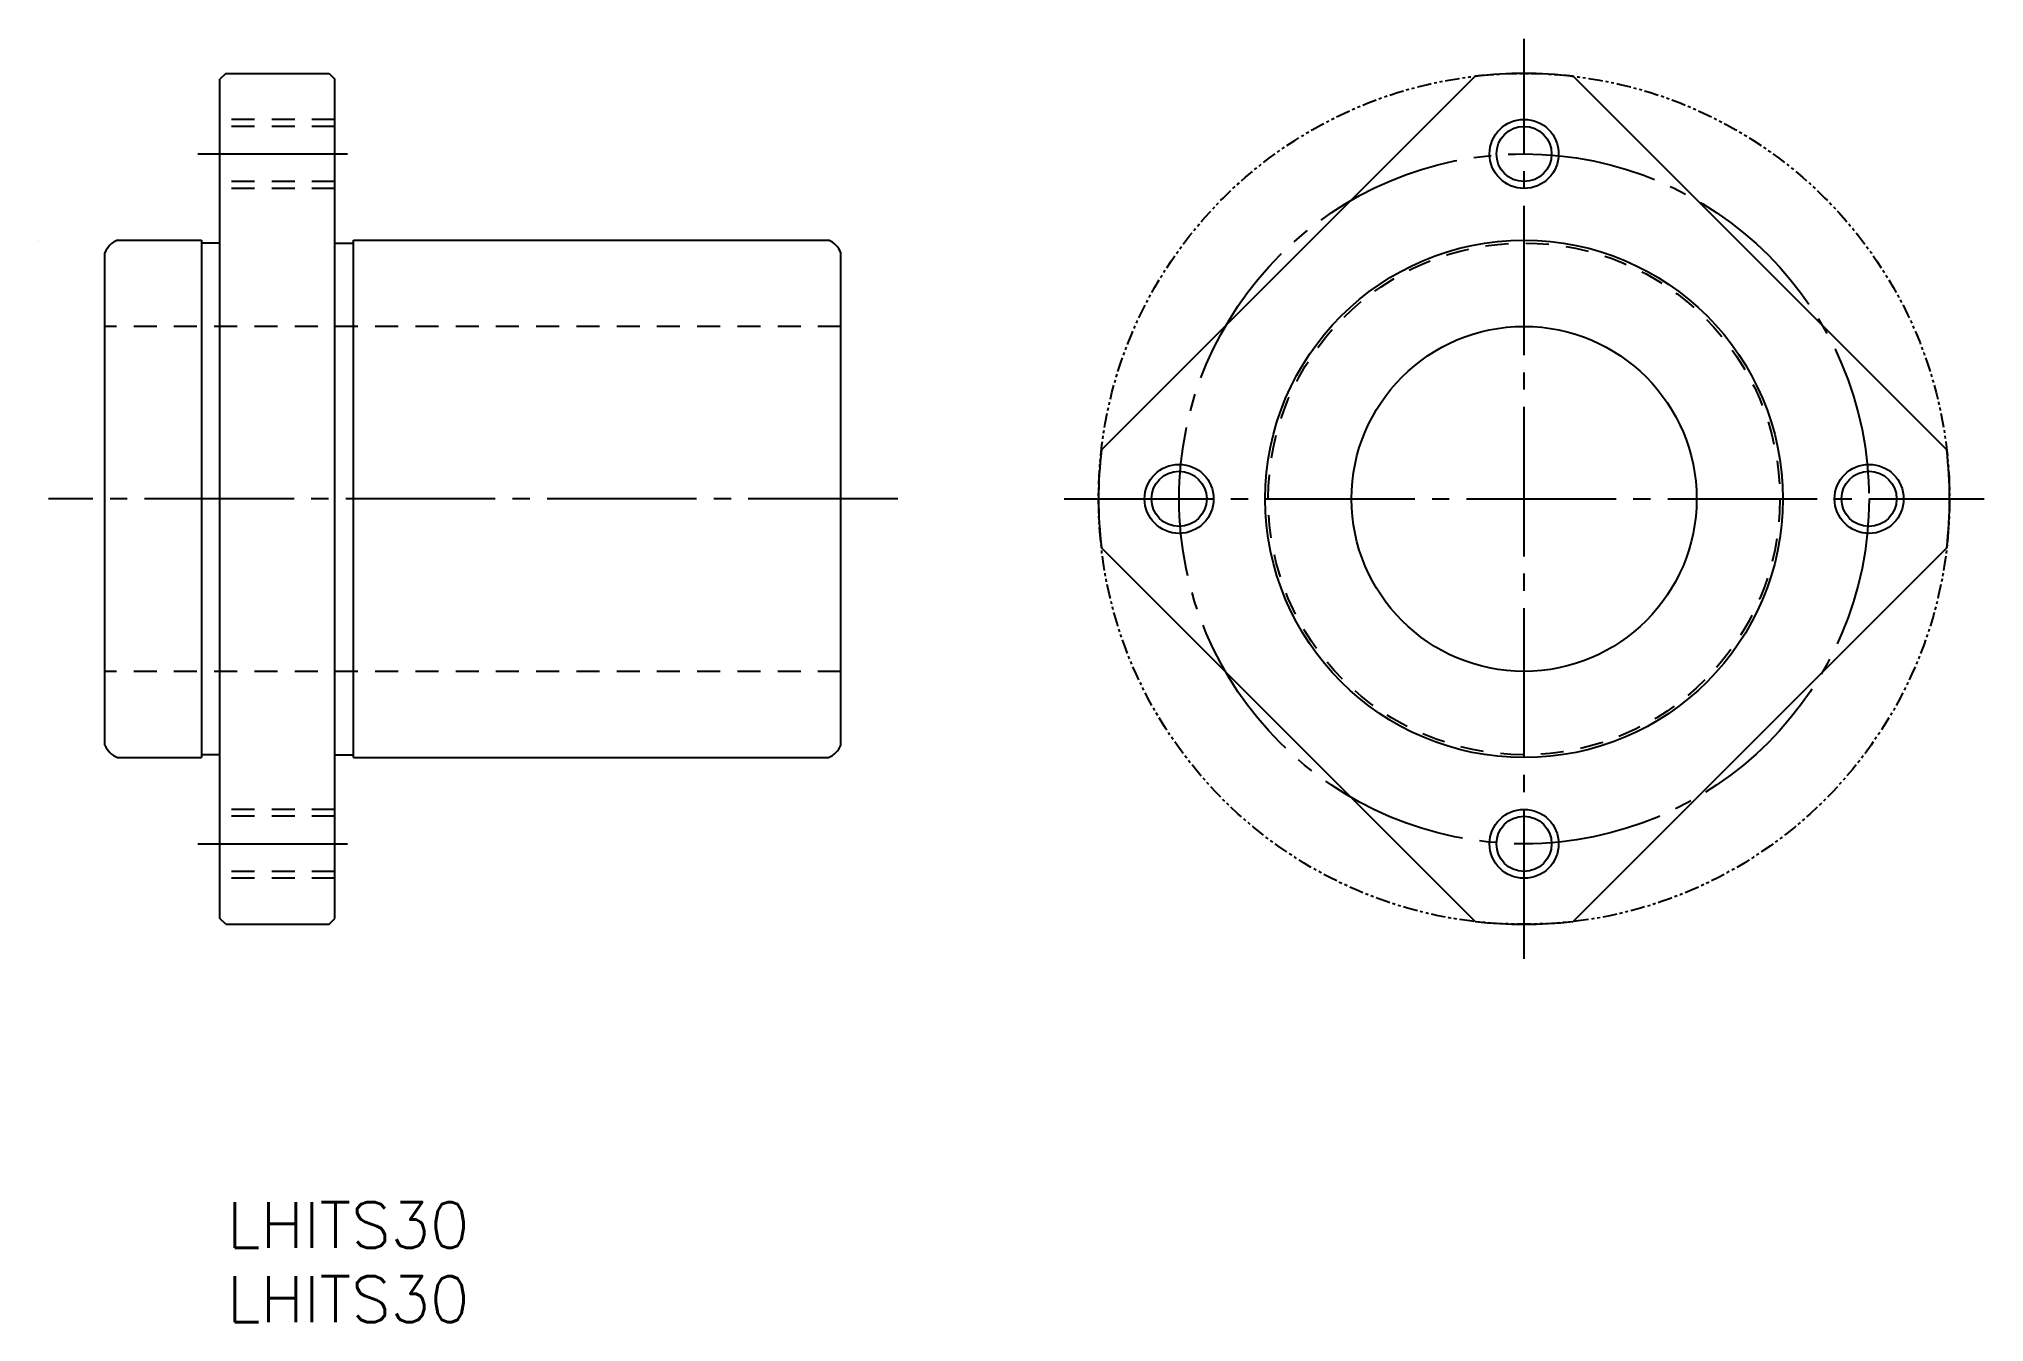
# Model space of a CAD drawing. Extents: x 480 to 649, y 213 to 324.
import ezdxf

# ---------------------------------------------------------------- set-up
doc = ezdxf.new("R2010")
doc.units = 0
for name, pattern in [('CENTER', [17.5, 13, -1.5, 1.5, -1.5]), ('DASHED', [3.5, 2, -1.5]), ('PHANTOM', [2.5, 1.25, -0.25, 0.25, -0.25, 0.25, -0.25])]:
    doc.linetypes.add(name, pattern=pattern)
doc.layers.get('0').update_dxf_attribs({"linetype": 'CONTINUOUS'})
doc.layers.add('CENTER', color=1, linetype='CENTER')
doc.styles.get("Standard").update_dxf_attribs({"font": 'txt.shx', "bigfont": '@extfont2.shx'})

msp = doc.modelspace()

# ---------------------------------------------------------------- linework, layer by layer
at = {"color": 7, "linetype": 'CONTINUOUS'}
for p, q in [((496.15, 321.44), (495.65, 320.94)), ((496.15, 321.44), (505.15, 321.44)), ((505.15, 321.44), (505.65, 320.94)), ((495.65, 247.94), (495.65, 320.94)), ((505.65, 247.94), (505.65, 320.94)), ((604.79, 321.2), (572.3, 288.7)), ((645.81, 288.7), (613.31, 321.2)), ((479.9, 306.94), (479.9, 306.94)), ((486.74, 306.94), (494.05, 306.94)), ((494.05, 306.94), (494.05, 261.94)), ((495.65, 306.69), (494.05, 306.69)), ((505.65, 306.69), (507.25, 306.69)), ((507.25, 306.94), (548.56, 306.94)), ((507.25, 261.94), (507.25, 306.94)), ((485.65, 263.03), (485.65, 305.85)), ((549.65, 263.03), (549.65, 305.85)), ((604.79, 247.69), (572.3, 280.19)), ((645.81, 280.19), (613.31, 247.69)), ((495.65, 262.19), (494.05, 262.19)), ((505.65, 262.19), (507.25, 262.19)), ((486.74, 261.94), (494.05, 261.94)), ((507.25, 261.94), (548.56, 261.94)), ((496.15, 247.44), (495.65, 247.94)), ((496.15, 247.44), (505.15, 247.44)), ((505.15, 247.44), (505.65, 247.94))]:
    msp.add_line(p, q, dxfattribs=at)
at = {"color": 3, "linetype": 'DASHED'}
for p, q in [((505.65, 317.44), (495.65, 317.44)), ((505.65, 316.84), (495.65, 316.84)), ((505.65, 312.04), (495.65, 312.04)), ((505.65, 311.44), (495.65, 311.44)), ((549.65, 299.44), (485.65, 299.44)), ((549.65, 269.44), (485.65, 269.44)), ((505.65, 257.44), (495.65, 257.44)), ((505.65, 256.84), (495.65, 256.84)), ((505.65, 252.04), (495.65, 252.04)), ((505.65, 251.44), (495.65, 251.44))]:
    msp.add_line(p, q, dxfattribs=at)
at = {"color": 3, "linetype": 'PHANTOM'}
msp.add_circle((609.05, 284.44), 37, dxfattribs=at)
at = {"color": 3, "linetype": 'CONTINUOUS'}
for centre in [(609.05, 314.44), (579.05, 284.44), (639.05, 284.44), (609.05, 254.44)]:
    msp.add_circle(centre, 3, dxfattribs=at)
at = {"color": 7, "linetype": 'CONTINUOUS'}
for centre, radius in [((609.05, 314.44), 2.4), ((609.05, 284.44), 22.5), ((609.05, 284.44), 15), ((579.05, 284.44), 2.4), ((639.05, 284.44), 2.4), ((609.05, 254.44), 2.4)]:
    msp.add_circle(centre, radius, dxfattribs=at)
at = {"color": 3, "linetype": 'DASHED'}
msp.add_circle((609.05, 284.44), 22.25, dxfattribs=at)
at = {"color": 7, "linetype": 'CONTINUOUS'}
for centre, radius, start, end in [((609.05, 284.44), 37, 83.3917, 96.6083), ((487.5, 305.09), 2, 112.3316, 157.6684), ((547.8, 305.09), 2, 22.3316, 67.6684), ((609.05, 284.44), 37, 173.3917, 186.6083), ((609.05, 284.44), 37, 353.3917, 6.6083), ((487.5, 263.79), 2, 202.3316, 247.6684), ((547.8, 263.79), 2, 292.3316, 337.6684), ((609.05, 284.44), 37, 263.3917, 276.6083)]:
    msp.add_arc(centre, radius, start, end, dxfattribs=at)
at = {"layer": 'CENTER', "color": 1, "linetype": 'CENTER'}
for p, q in [((609.05, 244.44), (609.05, 324.44)), ((493.73, 314.44), (508, 314.44)), ((554.59, 284.44), (480.75, 284.44)), ((569.05, 284.44), (649.05, 284.44)), ((493.73, 254.44), (508, 254.44))]:
    msp.add_line(p, q, dxfattribs=at)
msp.add_circle((609.05, 284.44), 30, dxfattribs=at)

# ---------------------------------------------------------------- texts
at = {"color": 7, "linetype": 'CONTINUOUS'}
for p in [(496.26, 219.29), (496.26, 212.84)]:
    msp.add_text('LHITS30', height=4, dxfattribs=at).set_placement(p)

doc.saveas('drawing.dxf')
